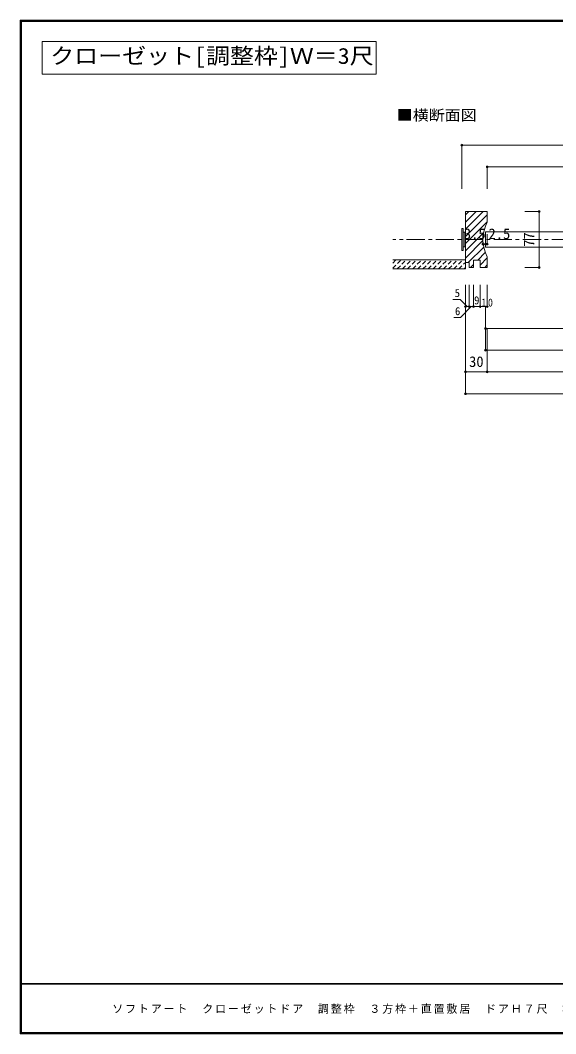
# Model space of a CAD drawing. Units: millimetres, scale not verified. Extents: x -973 to 977, y -701 to 696.
# Drawn here: x -973 to -236, y -701 to 696 of the extents above; entities that cross this region are included whole.
import ezdxf
from ezdxf.enums import TextEntityAlignment as Align

# ---------------------------------------------------------------- set-up
doc = ezdxf.new("R2010")
doc.units = ezdxf.units.MM
doc.header["$LTSCALE"] = 5
doc.header["$PDMODE"] = 32
doc.header["$PDSIZE"] = 2.5
doc.linetypes.add('CHAIN1', pattern=[8, 5, -1, 1, -1])
doc.linetypes.add('DASHED1', pattern=[1.8, 1.2, -0.6])
for name, color, linetype, lineweight in [('0-0_補助線', 4, 'Continuous', 9), ('0-1_通り芯', 4, 'CHAIN1', 9), ('0-3_仕上げ', 2, 'Continuous', 9), ('0-4_枠', 3, 'Continuous', 9), ('0-6_扉', 6, 'Continuous', 9), ('0-7_金物', 7, 'Continuous', 9), ('0-A_文字', 7, 'Continuous', 9), ('0-B_寸法', 7, 'Continuous', 9), ('0-C_ハッチ', 4, 'Continuous', 9), ('F-1_枠', 6, 'Continuous', 9)]:
    doc.layers.add(name, color=color, linetype=linetype, lineweight=lineweight)
doc.layers.add('F-A_文字', color=7, linetype='Continuous')
doc.styles.add('ＭＳ ゴシック', font='')
doc.styles.get('ＭＳ ゴシック').set_extended_font_data('MS Gothic')

msp = doc.modelspace()

# ---------------------------------------------------------------- linework, layer by layer
at = {"layer": '0-0_補助線'}
for p, q in [((-336.347, 387.393), (-336.347, 400.948)), ((-332.847, 387.393), (-332.847, 400.948)), ((-330.347, 387.393), (-330.347, 400.948)), ((-332.847, 387.393), (-336.347, 387.393)), ((-330.347, 387.393), (-332.847, 387.393))]:
    msp.add_line(p, q, dxfattribs=at)
at = {"layer": '0-0_補助線', "color": 7}
for p in [(-336.347, 387.393), (-332.847, 387.393), (-330.347, 387.393)]:
    msp.add_point(p, dxfattribs=at)
at = {"layer": '0-1_通り芯'}
msp.add_line((463.653, 393.658), (-460.347, 393.658), dxfattribs=at)
at = {"layer": '0-3_仕上げ'}
for p, q in [((-460.347, 365.658), (-360.347, 365.658)), ((-360.347, 365.658), (-360.347, 353.158)), ((-460.347, 353.158), (-360.347, 353.158))]:
    msp.add_line(p, q, dxfattribs=at)
at = {"layer": '0-4_枠'}
for p, q in [((-360.347, 362.158), (-360.347, 432.158)), ((-360.347, 432.158), (-330.347, 432.158)), ((-330.347, 417.658), (-330.347, 432.158)), ((-349.347, 365.158), (-340.347, 365.158)), ((-349.347, 355.158), (-349.347, 365.158)), ((-340.347, 355.158), (-340.347, 365.158)), ((-360.347, 362.158), (-355.347, 362.158)), ((-355.347, 355.158), (-355.347, 362.158)), ((-355.347, 355.158), (-349.347, 355.158))]:
    msp.add_line(p, q, dxfattribs=at)
msp.add_lwpolyline([(-340.347, 355.158), (-337.778, 355.158), (-330.347, 355.158), (-330.347, 369.658)], dxfattribs=at)
msp.add_arc((-285.347, 393.658), 51, 151.92751, 208.07249, dxfattribs=at)
at = {"layer": '0-6_扉'}
for p, q in [((-332.847, 404.158), (1.153, 404.158)), ((-332.847, 404.158), (-332.847, 383.158)), ((-332.847, 383.158), (1.153, 383.158))]:
    msp.add_line(p, q, dxfattribs=at)
at = {"layer": '0-7_金物'}
for p, q in [((-365.347, 408.658), (-363.347, 408.658)), ((-365.347, 378.658), (-365.347, 408.658)), ((-363.347, 378.658), (-363.347, 408.658)), ((-363.347, 403.657), (-361.347, 403.657)), ((-361.347, 383.658), (-361.347, 403.657)), ((-361.347, 402.658), (-360.347, 402.658)), ((-365.347, 378.658), (-363.347, 378.658)), ((-363.347, 383.658), (-361.347, 383.658)), ((-361.347, 384.658), (-360.347, 384.658))]:
    msp.add_line(p, q, dxfattribs=at)
at = {"layer": '0-A_文字', "color": 3}
for p, q in [((-943.333, 666.667), (-483.333, 666.667)), ((-943.333, 621.667), (-943.333, 666.667)), ((-483.333, 621.667), (-483.333, 666.667)), ((-943.333, 621.667), (-483.333, 621.667))]:
    msp.add_line(p, q, dxfattribs=at)
at = {"layer": '0-B_寸法', "color": 4}
for p, q in [((-365.347, 523.658), (368.653, 523.658)), ((-365.347, 523.658), (-365.347, 463.658)), ((-330.347, 493.658), (-330.347, 463.658)), ((-330.347, 493.658), (211.653, 493.658)), ((-258.813, 432.158), (-278.609, 432.158)), ((-258.813, 432.158), (-258.813, 355.158)), ((-258.813, 355.158), (-278.609, 355.158)), ((-360.347, 301.158), (-360.347, 331.158)), ((-355.347, 301.158), (-355.347, 331.158)), ((-349.347, 301.158), (-349.347, 331.158)), ((-340.347, 301.158), (-340.347, 331.158)), ((-330.347, 301.158), (-330.347, 331.158)), ((-377.922, 311.158), (-367.847, 311.158)), ((-357.847, 301.158), (-367.847, 311.158)), ((-352.347, 301.158), (-367.347, 286.158)), ((-360.347, 301.158), (-330.347, 301.158)), ((-360.347, 211.158), (-360.347, 301.158)), ((-332.847, 271.158), (-332.847, 301.158)), ((-376.555, 286.158), (-367.347, 286.158)), ((-332.847, 271.158), (1.153, 271.158)), ((-332.847, 241.158), (-332.847, 271.158)), ((-330.347, 211.158), (-330.347, 271.158)), ((-332.847, 241.158), (336.153, 241.158)), ((-360.347, 211.158), (-330.347, 211.158)), ((-360.347, 181.158), (-360.347, 211.158)), ((-330.347, 211.158), (333.653, 211.158)), ((-360.347, 181.158), (363.653, 181.158))]:
    msp.add_line(p, q, dxfattribs=at)
at = {"layer": '0-B_寸法'}
for p in [(-365.347, 523.658), (-330.347, 493.658), (-258.813, 432.158), (-258.813, 355.158), (-360.347, 301.158), (-355.347, 301.158), (-349.347, 301.158), (-340.347, 301.158), (-330.347, 301.158), (-332.847, 271.158), (-332.847, 241.158), (-360.347, 211.158), (-330.347, 211.158), (-360.347, 181.158)]:
    msp.add_point(p, dxfattribs=at)
at = {"layer": '0-C_ハッチ'}
for p, q in [((-360.347, 427.576), (-355.765, 432.158)), ((-360.347, 407.777), (-335.966, 432.158)), ((-360.347, 417.676), (-345.866, 432.158)), ((-360.347, 397.877), (-330.347, 427.877)), ((-360.347, 387.978), (-330.347, 417.978)), ((-360.347, 378.078), (-335.497, 402.928)), ((-360.347, 368.179), (-336.326, 392.2)), ((-356.469, 362.158), (-335.291, 383.335)), ((-343.569, 365.158), (-333.066, 375.661)), ((-340.347, 358.48), (-330.347, 368.48)), ((-353.569, 355.158), (-349.347, 359.38)), ((-333.77, 355.158), (-330.347, 358.581))]:
    msp.add_line(p, q, dxfattribs=at)
at = {"layer": '0-C_ハッチ', "linetype": 'DASHED1'}
for p, q in [((-460.347, 354.156), (-448.845, 365.658)), ((-460.347, 361.227), (-455.916, 365.658)), ((-454.274, 353.158), (-441.774, 365.658)), ((-447.203, 353.158), (-434.703, 365.658)), ((-440.132, 353.158), (-427.632, 365.658)), ((-433.061, 353.158), (-420.561, 365.658)), ((-425.99, 353.158), (-413.49, 365.658)), ((-418.919, 353.158), (-406.419, 365.658)), ((-411.848, 353.158), (-399.348, 365.658)), ((-404.777, 353.158), (-392.277, 365.658)), ((-397.706, 353.158), (-385.206, 365.658)), ((-390.634, 353.158), (-378.134, 365.658)), ((-383.563, 353.158), (-371.063, 365.658)), ((-376.492, 353.158), (-363.992, 365.658)), ((-369.421, 353.158), (-360.347, 362.232)), ((-362.35, 353.158), (-360.347, 355.161))]:
    msp.add_line(p, q, dxfattribs=at)
at = {"layer": 'F-1_枠'}
for p, q in [((-973.347, 695.833), (-973.347, -700.833)), ((-973.347, 695.833), (976.653, 695.833)), ((-973.347, 695), (976.653, 695)), ((-973.347, 694.167), (976.653, 694.167)), ((-972.514, 695.833), (-972.514, -700.833)), ((-971.68, 695.833), (-971.68, -700.833)), ((976.653, -631.667), (-973.347, -631.667)), ((976.653, -632.5), (-973.347, -632.5)), ((976.653, -699.167), (-973.347, -699.167)), ((976.653, -700), (-973.347, -700)), ((976.653, -700.833), (-973.347, -700.833))]:
    msp.add_line(p, q, dxfattribs=at)

# ---------------------------------------------------------------- texts
at = {"layer": '0-0_補助線', "color": 7, "style": 'ＭＳ ゴシック'}
for s, p in [('3.5', (-362.581, 389.893)), ('2.5', (-328.616, 389.893))]:
    msp.add_text(s, height=14.66, dxfattribs=at).set_placement(p, align=Align.BOTTOM_LEFT)
at = {"layer": '0-A_文字', "color": 3, "style": 'ＭＳ ゴシック', "width": 1.1}
msp.add_text('クローゼット[調整枠]Ｗ＝3尺', height=21.99, dxfattribs=at).set_placement((-932.083, 629.167), align=Align.BOTTOM_LEFT)
at = {"layer": '0-A_文字', "style": 'ＭＳ ゴシック', "width": 1.1}
msp.add_text('■横断面図', height=14.66, dxfattribs=at).set_placement((-455.002, 553.344), align=Align.BOTTOM_LEFT)
at = {"layer": '0-B_寸法', "style": 'ＭＳ ゴシック'}
msp.add_text('77', height=14.66, rotation=90, dxfattribs=at).set_placement((-261.313, 383.658), align=Align.BOTTOM_LEFT)
for s, height, p in [('5', 11, (-375.347, 311.158)), ('9', 11, (-348.597, 301.158)), ('6', 11, (-374.847, 286.158)), ('30', 14.66, (-355.347, 213.658))]:
    msp.add_text(s, height=height, dxfattribs=at).set_placement(p, align=Align.BOTTOM_LEFT)
at = {"layer": '0-B_寸法', "insert": (-338.472, 301.158), "char_height": 11, "attachment_point": 7, "style": 'ＭＳ ゴシック'}
msp.add_mtext('\\T1.36;\\W0.9;10', dxfattribs=at)
at = {"layer": 'F-A_文字', "insert": (-846.68, -673.333), "char_height": 11, "attachment_point": 7, "style": 'ＭＳ ゴシック'}
msp.add_mtext('\\T1.18;ソフトアート\u3000クローゼットドア\\~\\~調整枠\u3000３方枠＋直置敷居\u3000ドアＨ７尺\\~\\~枠外Ｗ724', dxfattribs=at)

doc.saveas('drawing.dxf')
